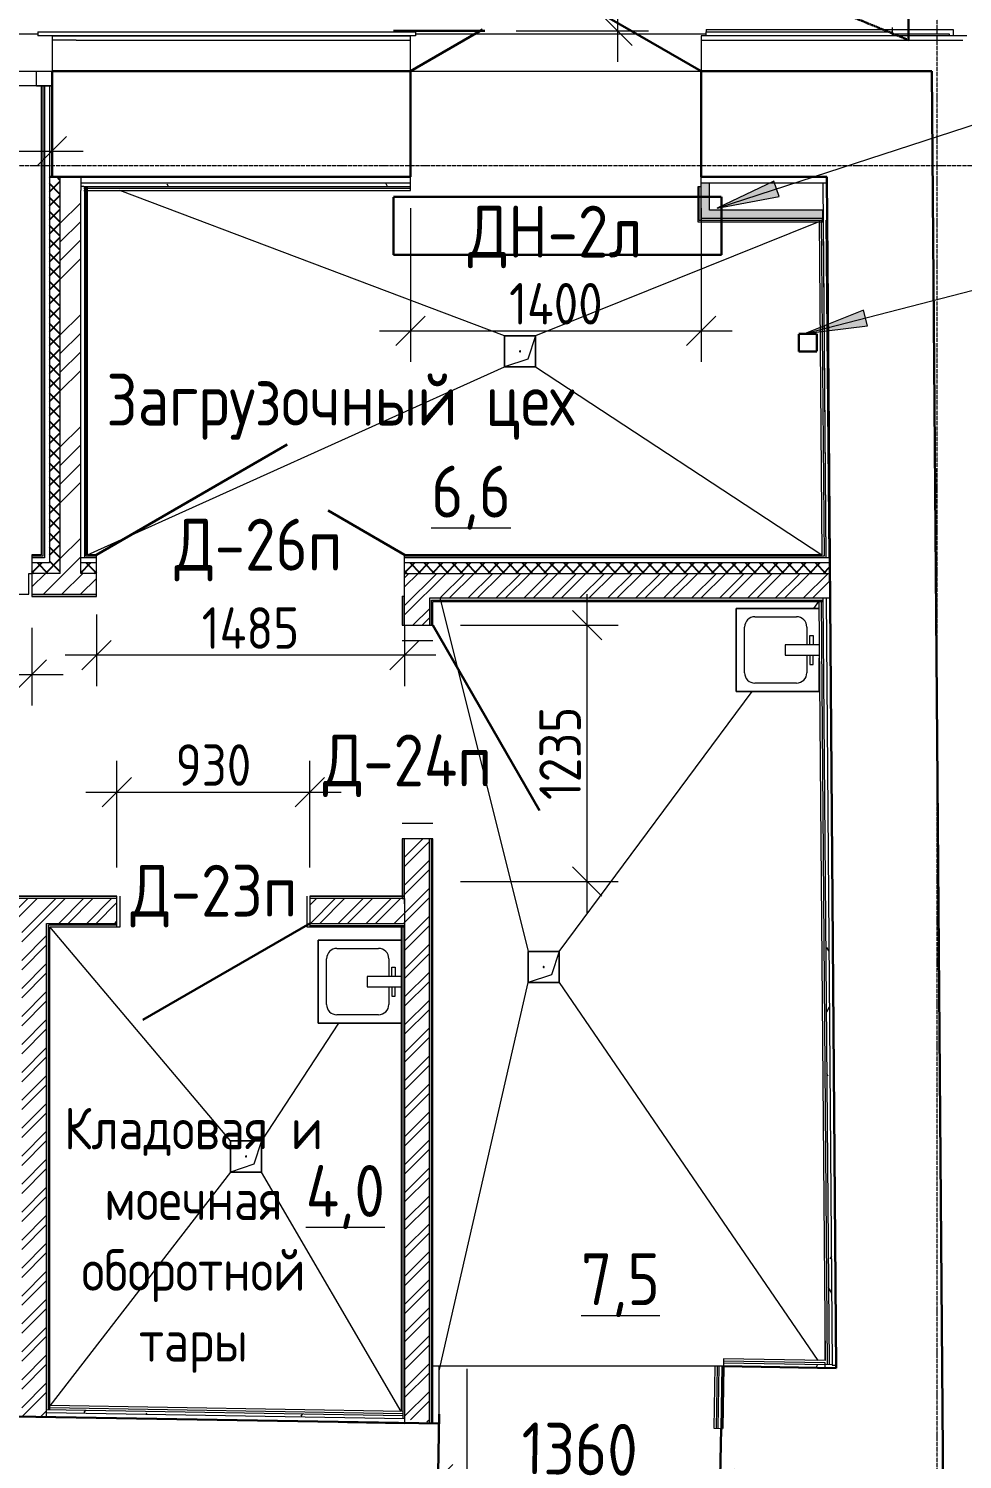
# Model space of a CAD drawing. Header units: millimetres. Extents: x -11345 to 411485, y -9810 to 73012.
# Drawn here: x 83025 to 87525, y 36809 to 43704 of the extents above; entities that cross this region are included whole.
import ezdxf

# ---------------------------------------------------------------- set-up
doc = ezdxf.new("R2010")
doc.units = ezdxf.units.MM
doc.linetypes.add('ADSK_Линия сетки', pattern=[25, 20, -2.5, 0, -2.5])
doc.linetypes.add('ADSK_Штриховая_ш3 п1_5', pattern=[4.5, 3, -1.5])
for name, color, linetype, lineweight in [('Аннотация', 7, 'Continuous', 18), ('Двери', 7, 'Continuous', 9), ('Марки дверей', 7, 'Continuous', 20), ('Марки помещений', 7, 'Continuous', 20), ('Обобщенные модели', 7, 'Continuous', 18), ('Оси', 253, 'Continuous', 9), ('Перекрытие', 7, 'Continuous', 9), ('Размеры', 7, 'Continuous', 5), ('Сантехника', 7, 'Continuous', 18), ('Стены внутренние', 7, 'Continuous', 18), ('Стены наружные', 7, 'Continuous', 18), ('Стены несущие', 7, 'Continuous', 30), ('Стены отделка', 7, 'Continuous', 30), ('Стены штриховка', 7, 'Continuous', 9)]:
    doc.layers.add(name, color=color, linetype=linetype, lineweight=lineweight)
doc.layers.add('Линии', color=7, linetype='Continuous', lineweight=9, true_color=0x00a600)
doc.layers.add('Тонкая', color=7, linetype='Continuous')
doc.styles.add('GOST Common_2', font='GOST_Common.ttf', dxfattribs={"width": 0.9, "height": 250})
doc.styles.add('GOST Common_3', font='GOST_Common.ttf', dxfattribs={"width": 0.9, "height": 250})
doc.styles.add('GOST Common_7', font='GOST_Common.ttf', dxfattribs={"width": 0.9, "height": 200})
doc.dimstyles.new('ADSK_Основной_2_5_мм_Округление_до_1_мм', dxfattribs={"dimscale": 304.8, "dimtxt": 250, "dimasz": 0.463911, "dimexe": 0.492126, "dimexo": 0.492126, "dimgap": 0.098425, "dimtad": 1, "dimdec": 0, "dimdsep": 46, "dimtxsty": 'GOST Common_3', "dimblk1": 'OBLIQUE', "dimblk2": 'OBLIQUE', "dimsah": 1, "dimcen": 0.09, "dimdle": 0.492126, "dimazin": 2, "dimtfac": 1, "dimtdec": 0, "dimtix": 1, "dimtmove": 0, "dimatfit": 3, "dimfxl": 1, "dimtvp": 1, "dimtolj": 1, "dimtzin": 0, "dimlwd": 20, "dimlwe": 20, "dimarcsym": 2})
doc.dimstyles.new('ADSK_Основной_2_мм', dxfattribs={"dimscale": 304.8, "dimtxt": 201.142999, "dimasz": 0.463911, "dimexe": 0.492126, "dimexo": 0.492126, "dimgap": 0.098425, "dimtad": 1, "dimrnd": 0.01, "dimdsep": 46, "dimtxsty": 'GOST Common_7', "dimblk1": 'OBLIQUE', "dimblk2": 'OBLIQUE', "dimsah": 1, "dimcen": 0.09, "dimdle": 0.492126, "dimazin": 2, "dimtfac": 1, "dimtdec": 4, "dimtix": 1, "dimtmove": 0, "dimatfit": 3, "dimfxl": 1, "dimtvp": 1, "dimtolj": 1, "dimtzin": 0, "dimlwd": 20, "dimlwe": 20, "dimarcsym": 2})
pattern_1 = [(0, (32053.86, 0), (406.4, 101.6), [33.528, -271.272, 33.528, -271.272, -1625.6]), (0, (32053.86, 0), (406.4, 101.6), [-609.6, 33.528, -576.072, 33.528, -271.272, -711.2]), (0, (32053.86, 0), (406.4, 101.6), [-1524, 33.528, -169.672, 33.528, -474.472]), (120, (32206.26, 50.8), (-291.18818, 301.15272), [33.528, -271.272, 33.528, -271.272, -1625.6]), (120, (32206.26, 50.8), (-291.18818, 301.15272), [-609.6, 33.528, -576.072, 33.528, -271.272, -711.2]), (120, (32206.26, 50.8), (-291.18818, 301.15272), [-1524, 33.528, -169.672, 33.528, -474.472]), (240, (32257.06, 254), (-115.21182, -402.75272), [33.528, -271.272, 33.528, -271.272, -1625.6]), (240, (32257.06, 254), (-115.21182, -402.75272), [-609.6, 33.528, -576.072, 33.528, -271.272, -711.2]), (240, (32257.06, 254), (-115.21182, -402.75272), [-1524, 33.528, -169.672, 33.528, -474.472])]

# ---------------------------------------------------------------- blocks, each defined once
blk = doc.blocks.new('AC_Дверь_Однопольная_Деревянная - 900х2100Н композитная Д-22п_-6540846-План 1-го этажа')
at = {"layer": 'Двери', "lineweight": 30}
blk.add_line((-465, 75), (340.4, 540), dxfattribs=at)
blk = doc.blocks.new('GM_Отверстие прямоугольное _в плите_ - Отверстие-V15-План 1-го этажа')
at = {"layer": 'Обобщенные модели'}
for p, q in [((-75, -75), (-75, 75)), ((-75, 75), (75, 75)), ((75, 75), (-75, 75)), ((-75, 75), (-75, -75)), ((-37.5, 37.5), (75, 75)), ((75, 75), (75, -75)), ((75, -75), (75, 75)), ((-75, -75), (-37.5, 37.5)), ((75, -75), (-75, -75)), ((-75, -75), (75, -75))]:
    blk.add_line(p, q, dxfattribs=at)
for start, end in [(360, 180), (180, 360), (60, 165), (300, 360), (195, 270)]:
    blk.add_arc((0, 0), 2.5, start, end, dxfattribs=at)
blk = doc.blocks.new('GM_Отверстие прямоугольное _в плите_ - Отверстие-1400855-План 1-го этажа')
at = {"layer": 'Обобщенные модели'}
for p, q in [((-75, -75), (-75, 75)), ((-75, 75), (75, 75)), ((75, 75), (-75, 75)), ((-75, 75), (-75, -75)), ((-37.5, 37.5), (75, 75)), ((75, 75), (75, -75)), ((75, -75), (75, 75)), ((-75, -75), (-37.5, 37.5)), ((75, -75), (-75, -75)), ((-75, -75), (75, -75))]:
    blk.add_line(p, q, dxfattribs=at)
for start, end in [(360, 180), (180, 360), (60, 165), (300, 360), (195, 270)]:
    blk.add_arc((0, 0), 2.5, start, end, dxfattribs=at)
blk = doc.blocks.new('AC_Дверь_Двупольная_Стальная - 1360х2180h В_ДН-2л-2587304-План 1-го этажа')
at = {"layer": 'Двери', "lineweight": 30}
for p, q in [((700, 255), (-166, 755)), ((-700, 255), (-353.6, 455))]:
    blk.add_line(p, q, dxfattribs=at)
blk = doc.blocks.new('SND_2D_Раковина - 400х400-V71-План 1-го этажа')
at = {"layer": 'Сантехника'}
for p, q in [((-200, 178.1), (-200, -220)), ((-200, -220), (-200, 178.1)), ((-70, 150), (-25, 150)), ((-70, 135), (-70, 150)), ((-25, 179.5), (-25, 15)), ((25, 15), (25, 179.9)), ((70, 150), (25, 150)), ((200, 180), (40, 180)), ((40, 180), (200, 180)), ((70, 135), (70, 150)), ((200, -220), (200, 180)), ((200, 180), (200, -220)), ((-160, -130), (-160, 70)), ((-110, 120), (-25, 120)), ((-25, 135), (-70, 135)), ((25, 135), (70, 135)), ((25, 120), (110, 120)), ((160, 70), (160, -130)), ((-25, 15), (25, 15)), ((110, -180), (-110, -180)), ((-200, -220), (200, -220)), ((200, -220), (-200, -220))]:
    blk.add_line(p, q, dxfattribs=at)
for centre, start, end in [((-110, 70), 90, 180), ((110, 70), 0, 90), ((-110, -130), 180, 270), ((110, -130), 270, 0)]:
    blk.add_arc(centre, 50, start, end, dxfattribs=at)
blk = doc.blocks.new('SND_2D_Раковина - 400х400-608087-План 1-го этажа')
at = {"layer": 'Сантехника'}
for p, q in [((-200, 180), (-200, -220)), ((-200, -220), (-200, 180)), ((-70, 150), (-25, 150)), ((-70, 135), (-70, 150)), ((-25, 180), (-25, 15)), ((25, 15), (25, 180)), ((70, 150), (25, 150)), ((70, 135), (70, 150)), ((200, -220), (200, 180)), ((200, 180), (200, -220)), ((-160, -130), (-160, 70)), ((-110, 120), (-25, 120)), ((-25, 135), (-70, 135)), ((25, 135), (70, 135)), ((25, 120), (110, 120)), ((160, 70), (160, -130)), ((-25, 15), (25, 15)), ((110, -180), (-110, -180)), ((-200, -220), (200, -220)), ((200, -220), (-200, -220))]:
    blk.add_line(p, q, dxfattribs=at)
for centre, start, end in [((-110, 70), 90, 180), ((110, 70), 0, 90), ((-110, -130), 180, 270), ((110, -130), 270, 0)]:
    blk.add_arc(centre, 50, start, end, dxfattribs=at)
blk = doc.blocks.new('_Oblique')
at = {"color": 0, "linetype": 'ByBlock', "lineweight": -2}
blk.add_line((-0.5, -0.5), (0.5, 0.5), dxfattribs=at)
blk = doc.blocks.new('DIMBLOCK49-План 1-го этажа')
at = {"layer": 'Defpoints', "color": 0, "transparency": 16777216}
for p in [(84956.8, 40828.8), (85716.3, 40828.8), (84956.8, 39593.8)]:
    blk.add_point(p, dxfattribs=at)
at = {"layer": 'Размеры', "color": 0, "transparency": 16777216}
for p, q in [((85716.3, 39443.8), (85716.3, 40978.8)), ((85106.8, 40828.8), (85866.3, 40828.8)), ((85106.8, 39593.8), (85866.3, 39593.8))]:
    blk.add_line(p, q, dxfattribs=at)
at = {"layer": 'Размеры', "color": 0, "transparency": 16777216, "xscale": 141.4, "yscale": 141.4, "zscale": 141.4}
for p, rotation in [((85716.3, 40828.8), 90), ((85716.3, 39593.8), 270)]:
    blk.add_blockref('_Oblique', p, dxfattribs=dict(at, rotation=rotation))
at = {"layer": 'Размеры', "color": 0, "lineweight": 20, "transparency": 16777216, "insert": (85586.3, 40211.3), "char_height": 200, "width": 560.473, "attachment_point": 5, "rotation": 90, "style": 'GOST Common_7'}
blk.add_mtext('\\A1;1235', dxfattribs=at)
blk = doc.blocks.new('DIMBLOCK50-План 1-го этажа')
at = {"layer": 'Defpoints', "color": 0, "transparency": 16777216}
for p in [(83351.8, 41030.8), (84836.8, 40978.8), (83351.8, 40685.3)]:
    blk.add_point(p, dxfattribs=at)
at = {"layer": 'Размеры', "color": 0, "transparency": 16777216}
for p, q in [((83351.8, 40880.8), (83351.8, 40535.3)), ((84836.8, 40828.8), (84836.8, 40535.3)), ((84986.8, 40685.3), (83201.8, 40685.3))]:
    blk.add_line(p, q, dxfattribs=at)
at = {"layer": 'Размеры', "color": 0, "transparency": 16777216, "xscale": 141.4, "yscale": 141.4, "zscale": 141.4, "rotation": 180}
blk.add_blockref('_Oblique', (83351.8, 40685.3), dxfattribs=at)
at = {"layer": 'Размеры', "color": 0, "transparency": 16777216, "xscale": 141.4, "yscale": 141.4, "zscale": 141.4}
blk.add_blockref('_Oblique', (84836.8, 40685.3), dxfattribs=at)
at = {"layer": 'Размеры', "color": 0, "lineweight": 20, "transparency": 16777216, "insert": (84094.3, 40815.3), "char_height": 200, "width": 560.473, "attachment_point": 5, "style": 'GOST Common_7'}
blk.add_mtext('\\A1;1485', dxfattribs=at)
blk = doc.blocks.new('DIMBLOCK51-План 1-го этажа')
at = {"layer": 'Defpoints', "color": 0, "transparency": 16777216}
for p in [(84865.9, 42988.8), (86265.9, 42988.8), (86265.9, 42247.9)]:
    blk.add_point(p, dxfattribs=at)
at = {"layer": 'Размеры', "color": 0, "transparency": 16777216}
for p, q in [((84865.9, 42838.8), (84865.9, 42097.9)), ((86265.9, 42838.8), (86265.9, 42097.9)), ((84715.9, 42247.9), (86415.9, 42247.9))]:
    blk.add_line(p, q, dxfattribs=at)
at = {"layer": 'Размеры', "color": 0, "transparency": 16777216, "xscale": 141.4, "yscale": 141.4, "zscale": 141.4, "rotation": 180}
blk.add_blockref('_Oblique', (84865.9, 42247.9), dxfattribs=at)
at = {"layer": 'Размеры', "color": 0, "transparency": 16777216, "xscale": 141.4, "yscale": 141.4, "zscale": 141.4}
blk.add_blockref('_Oblique', (86265.9, 42247.9), dxfattribs=at)
at = {"layer": 'Размеры', "color": 0, "lineweight": 20, "transparency": 16777216, "insert": (85565.9, 42377.9), "char_height": 200, "width": 580.928, "attachment_point": 5, "style": 'GOST Common_7'}
blk.add_mtext('\\A1;1400', dxfattribs=at)
blk = doc.blocks.new('DIMBLOCK52-План 1-го этажа')
at = {"layer": 'Defpoints', "color": 0, "transparency": 16777216}
for p in [(83137.8, 43113.5), (81997.8, 42988.8), (83137.8, 42988.8)]:
    blk.add_point(p, dxfattribs=at)
at = {"layer": 'Размеры', "color": 0, "transparency": 16777216}
for p, q in [((81997.8, 43138.8), (81997.8, 43263.5)), ((83137.8, 43138.8), (83137.8, 43263.5)), ((81847.8, 43113.5), (83287.8, 43113.5))]:
    blk.add_line(p, q, dxfattribs=at)
at = {"layer": 'Размеры', "color": 0, "transparency": 16777216, "xscale": 141.4, "yscale": 141.4, "zscale": 141.4, "rotation": 180}
blk.add_blockref('_Oblique', (81997.8, 43113.5), dxfattribs=at)
at = {"layer": 'Размеры', "color": 0, "transparency": 16777216, "xscale": 141.4, "yscale": 141.4, "zscale": 141.4}
blk.add_blockref('_Oblique', (83137.8, 43113.5), dxfattribs=at)
at = {"layer": 'Размеры', "color": 0, "lineweight": 20, "transparency": 16777216, "insert": (82567.8, 43243.5), "char_height": 200, "width": 535.927, "attachment_point": 5, "style": 'GOST Common_7'}
blk.add_mtext('\\A1;1140', dxfattribs=at)
blk = doc.blocks.new('DIMBLOCK82-План 1-го этажа')
at = {"layer": 'Defpoints', "color": 0, "transparency": 16777216}
for p in [(84997.5, 36715.3), (84995.8, 36615.3), (86355.6, 36592.3)]:
    blk.add_point(p, dxfattribs=at)
at = {"layer": 'Размеры', "color": 0, "transparency": 16777216}
for p, q in [((84998.3, 36765.3), (85000, 36865.3)), ((86358.1, 36742.3), (86359.8, 36842.3)), ((86507.2, 36689.8), (84847.5, 36717.8))]:
    blk.add_line(p, q, dxfattribs=at)
at = {"layer": 'Размеры', "color": 0, "transparency": 16777216, "xscale": 141.4, "yscale": 141.4, "zscale": 141.4}
for p, rotation in [((84997.5, 36715.3), 179.0310363387511), ((86357.3, 36692.3), 359.0310363387511)]:
    blk.add_blockref('_Oblique', p, dxfattribs=dict(at, rotation=rotation))
at = {"layer": 'Размеры', "color": 0, "lineweight": 20, "transparency": 16777216, "insert": (85680, 36858.8), "char_height": 250, "width": 700.591, "attachment_point": 5, "rotation": 359.03104, "style": 'GOST Common_3'}
blk.add_mtext('\\A1;1360', dxfattribs=at)
blk = doc.blocks.new('DIMBLOCK90-План 1-го этажа')
at = {"layer": 'Defpoints', "color": 0, "transparency": 16777216}
for p in [(85962.2, 45993.5), (85223.8, 43693.5), (85862.2, 43693.5)]:
    blk.add_point(p, dxfattribs=at)
at = {"layer": 'Размеры', "color": 0, "transparency": 16777216}
for p, q in [((85862.2, 46143.5), (85862.2, 43543.5)), ((85812.2, 45993.5), (85712.2, 45993.5)), ((85373.8, 43693.5), (86012.2, 43693.5))]:
    blk.add_line(p, q, dxfattribs=at)
at = {"layer": 'Размеры', "color": 0, "transparency": 16777216, "xscale": 141.4, "yscale": 141.4, "zscale": 141.4}
for p, rotation in [((85862.2, 45993.5), 90), ((85862.2, 43693.5), 270)]:
    blk.add_blockref('_Oblique', p, dxfattribs=dict(at, rotation=rotation))
at = {"layer": 'Размеры', "color": 0, "lineweight": 20, "transparency": 16777216, "insert": (85707.2, 44843.5), "char_height": 250, "width": 756.843, "attachment_point": 5, "rotation": 90, "style": 'GOST Common_3'}
blk.add_mtext('\\A1;2300', dxfattribs=at)
blk = doc.blocks.new('DIMBLOCK97-План 1-го этажа')
at = {"layer": 'Defpoints', "color": 0, "transparency": 16777216}
for p in [(84380.6, 40025.1), (83450.6, 39511.7), (84380.6, 39511.7)]:
    blk.add_point(p, dxfattribs=at)
at = {"layer": 'Размеры', "color": 0, "transparency": 16777216}
for p, q in [((83450.6, 39661.7), (83450.6, 40175.1)), ((84380.6, 39661.7), (84380.6, 40175.1)), ((83300.6, 40025.1), (84530.6, 40025.1))]:
    blk.add_line(p, q, dxfattribs=at)
at = {"layer": 'Размеры', "color": 0, "transparency": 16777216, "xscale": 141.4, "yscale": 141.4, "zscale": 141.4, "rotation": 180}
blk.add_blockref('_Oblique', (83450.6, 40025.1), dxfattribs=at)
at = {"layer": 'Размеры', "color": 0, "transparency": 16777216, "xscale": 141.4, "yscale": 141.4, "zscale": 141.4}
blk.add_blockref('_Oblique', (84380.6, 40025.1), dxfattribs=at)
at = {"layer": 'Размеры', "color": 0, "lineweight": 20, "transparency": 16777216, "insert": (83915.6, 40155.1), "char_height": 200, "width": 454.106, "attachment_point": 5, "style": 'GOST Common_7'}
blk.add_mtext('\\A1;930', dxfattribs=at)
blk = doc.blocks.new('DIMBLOCK110-План 1-го этажа')
at = {"layer": 'Defpoints', "color": 0, "transparency": 16777216}
for p in [(82011, 40966.8), (83041, 40966.8), (83041, 40591.7)]:
    blk.add_point(p, dxfattribs=at)
at = {"layer": 'Размеры', "color": 0, "transparency": 16777216}
for p, q in [((82011, 40816.8), (82011, 40441.7)), ((83041, 40816.8), (83041, 40441.7)), ((81861, 40591.7), (83191, 40591.7))]:
    blk.add_line(p, q, dxfattribs=at)
at = {"layer": 'Размеры', "color": 0, "transparency": 16777216, "xscale": 141.4, "yscale": 141.4, "zscale": 141.4, "rotation": 180}
blk.add_blockref('_Oblique', (82011, 40591.7), dxfattribs=at)
at = {"layer": 'Размеры', "color": 0, "transparency": 16777216, "xscale": 141.4, "yscale": 141.4, "zscale": 141.4}
blk.add_blockref('_Oblique', (83041, 40591.7), dxfattribs=at)
at = {"layer": 'Размеры', "color": 0, "lineweight": 20, "transparency": 16777216, "insert": (82526, 40746.7), "char_height": 250, "width": 700.591, "attachment_point": 5, "style": 'GOST Common_3'}
blk.add_mtext('\\A1;1030', dxfattribs=at)
blk = doc.blocks.new('оси')
at = {"layer": 'Оси', "linetype": 'ADSK_Линия сетки'}
for p, q in [((61850, -6855.047), (61850, 46377.998)), ((-5146.135, 45200), (62505.288, 45200))]:
    blk.add_line(p, q, dxfattribs=at)
blk = doc.blocks.new('AC_Дверь_Однопольная_Деревянная - 1000х2100 композит Д24п-6540842-План 1-го этажа')
at = {"layer": 'Двери', "lineweight": 30}
blk.add_line((-515, 75), (377, 590), dxfattribs=at)

msp = doc.modelspace()

# ---------------------------------------------------------------- hatches: boundary and pattern name
at = {"layer": 'Аннотация', "lineweight": 9}
for points in [[(86343.81356, 42838.77564), (86641.31364, 42894.03515), (86616.87436, 42969.15091)], [(86767.31453, 42233.97075), (87067.60999, 42271.15341), (87047.75409, 42347.60863)]]:
    msp.add_hatch(color=256, dxfattribs=at).paths.add_polyline_path(points)
at = {"layer": 'Стены внутренние', "lineweight": 9}
h = msp.add_hatch(dxfattribs=at)
h.set_pattern_fill('FP_12', color=256, style=0, pattern_type=2)
h.set_pattern_definition(pattern_1)
h.paths.add_polyline_path([(83275.99962, 42943.80522), (84865.86393, 42943.80522), (84865.86393, 42958.80522), (83275.99962, 42958.80522)])
at = {"layer": 'Стены внутренние'}
for points in [[(86305.86393, 42828.80522), (86305.86393, 42958.80522), (86265.86393, 42958.80522), (86265.86393, 42828.80522)], [(86851.88627, 42788.80522), (86852.16968, 42788.80522), (86851.88627, 42828.80522), (86265.86393, 42828.80522), (86265.86393, 42788.80522), (86540.61065, 42788.80522)]]:
    msp.add_hatch(color=256, dxfattribs=at).paths.add_polyline_path(points)
at = {"layer": 'Стены внутренние', "lineweight": 9}
h = msp.add_hatch(dxfattribs=at)
h.set_pattern_fill('FP_12', color=256, style=0, pattern_type=2)
h.set_pattern_definition(pattern_1)
h.paths.add_polyline_path([(86882.9169, 37267.36229), (86897.91641, 37267.4836), (86867.96344, 40970.99675), (86852.96393, 40970.87544), (86881.72986, 37414.13226)])
h = msp.add_hatch(dxfattribs=at)
h.set_pattern_fill('FP_12', color=256, style=0, pattern_type=2)
h.set_pattern_definition(pattern_1)
h.paths.add_polyline_path([(86863.05559, 37250.1332), (86861.82075, 37265.15623), (86373.75641, 37273.41097), (86373.50275, 37258.41312), (86861.82075, 37250.15409)])
h = msp.add_hatch(dxfattribs=at)
h.set_pattern_fill('FP_12', color=256, style=0, pattern_type=2)
h.set_pattern_definition(pattern_1)
h.paths.add_polyline_path([(84828.57481, 37004.80617), (84828.82848, 37019.80403), (83149.06871, 37048.21417), (83148.81505, 37033.21632), (84561.14719, 37009.32923)])
at = {"layer": 'Стены штриховка'}
h = msp.add_hatch(dxfattribs=at)
h.set_pattern_fill('ANSI34', color=256, scale=20)
h.paths.add_polyline_path([(82010.99962, 40978.80522), (82010.99962, 41078.80522), (81895.99962, 41078.80522), (81895.99962, 40978.80522)])
h.paths.add_polyline_path([(78075.7179, 41078.80522), (78075.7179, 40978.80522), (78681.82075, 40978.80522), (78681.82075, 41078.80522)])
h.paths.add_polyline_path([(80325.99928, 40978.80522), (80325.99928, 41078.80522), (79611.82075, 41078.80522), (79611.82075, 40978.80522)])
h.paths.add_polyline_path([(83351.82075, 40978.80522), (83351.82075, 41078.80522), (83275.99962, 41078.80522), (83275.99962, 42988.80522), (83175.99962, 42988.80522), (83175.99962, 41078.80522), (83040.99962, 41078.80522), (83040.99962, 40978.80522)])
h = msp.add_hatch(dxfattribs=at)
h.set_pattern_fill('ANSI32', color=256, scale=10)
h.paths.add_polyline_path([(79676.82075, 39391.69176), (80201.82075, 39391.69176), (80201.82075, 39511.69176), (79556.82075, 39511.69176), (79556.82075, 37073.96564), (79676.82075, 37071.93605)])
h.paths.add_polyline_path([(81371.82075, 39391.69176), (81944.32075, 39391.69176), (81944.32075, 39511.69176), (81131.82075, 39511.69176), (81131.82075, 39391.69176), (81251.82075, 39391.69176), (81251.82075, 37045.29773), (81371.82075, 37043.26815)])
h.paths.add_polyline_path([(83450.57998, 39511.69176), (82874.32075, 39511.69176), (82874.32075, 39391.69176), (82991.82075, 39391.69176), (82991.82075, 37015.86873), (83111.82075, 37013.83915), (83111.82075, 39391.69176), (83450.57998, 39391.69176)])
h.paths.add_polyline_path([(84836.82075, 39511.69176), (84824.82075, 39511.69176), (84380.57998, 39511.69176), (84380.57998, 39391.69176), (84836.82075, 39391.69176)])
h.paths.add_polyline_path([(84836.82075, 40828.80522), (84956.82075, 40828.80522), (84956.82075, 40958.80522), (86887.34327, 40958.80522), (86886.37275, 41078.80522), (84836.82075, 41078.80522)])
h.paths.add_polyline_path([(84956.82075, 39798.80522), (84836.82075, 39798.80522), (84836.82075, 37004.66671), (84837.15897, 37004.66099), (84956.82075, 36988.11296)])
at = {"layer": 'Тонкая', "transparency": 33554687}
h = msp.add_hatch(dxfattribs=at)
h.set_pattern_fill('ANSI37', color=256, scale=15, angle=90)
h.paths.add_polyline_path([(83175.99962, 42988.80522), (83125.99962, 42988.80522), (83125.99962, 41128.80522), (83040.99962, 41128.80522), (83040.99962, 41078.80522), (83175.99962, 41078.80522)])
h = msp.add_hatch(dxfattribs=at)
h.set_pattern_fill('ANSI37', color=256, scale=15, angle=90)
h.set_pattern_definition([(135, (235, 0), (-33.67596, -33.67596), []), (225, (235, 0), (33.67596, -33.67596), [])])
h.paths.add_polyline_path([(83351.82075, 41128.80522), (83275.99962, 41128.80522), (83275.99962, 41078.80522), (83351.82075, 41078.80522)])
h = msp.add_hatch(dxfattribs=at)
h.set_pattern_fill('ANSI37', color=256, scale=15, angle=90)
h.set_pattern_definition([(135, (1795.82, 0), (-33.67596, -33.67596), []), (225, (1795.82, 0), (33.67596, -33.67596), [])])
h.paths.add_polyline_path([(86887.09217, 41078.80522), (86886.68779, 41128.80522), (84836.82075, 41128.80522), (84836.82075, 41078.80522)])

# ---------------------------------------------------------------- linework, layer by layer
at = {"layer": 'Аннотация', "lineweight": 9}
for p, q in [((86343.81356, 42838.77564), (88497.4207, 43539.46226)), ((86616.87436, 42969.15091), (86343.81356, 42838.77564)), ((86641.31364, 42894.03515), (86616.87436, 42969.15091)), ((86343.81356, 42838.77564), (86641.31364, 42894.03515)), ((86767.31453, 42233.97075), (89465.31085, 42934.65737)), ((87047.75409, 42347.60863), (86767.31453, 42233.97075)), ((87067.60999, 42271.15341), (87047.75409, 42347.60863)), ((86767.31453, 42233.97075), (87067.60999, 42271.15341))]:
    msp.add_line(p, q, dxfattribs=at)
at = {"layer": 'Двери'}
for q in [(83062.84999, 43498.80522), (83137.84999, 43428.80522)]:
    msp.add_line((83062.84999, 43428.80522), q, dxfattribs=at)
at = {"layer": 'Линии', "color": 7, "linetype": 'ADSK_Штриховая_ш3 п1_5', "lineweight": 30}
for p, q in [((81564.84396, 45993.52323), (87264.84396, 43648.80522)), ((87264.84396, 43648.80522), (87264.84396, 45993.52323)), ((84783.78034, 43693.52323), (85223.78034, 43693.52323)), ((84783.78034, 42894.00033), (86363.78034, 42894.00033)), ((84783.78034, 42614.00033), (84783.78034, 42894.00033)), ((86363.78034, 42894.00033), (86363.78034, 42614.00033)), ((86363.78034, 42614.00033), (84783.78034, 42614.00033)), ((86737.16456, 42232.95315), (86823.44278, 42232.95315)), ((86737.16456, 42148.03129), (86737.16456, 42232.95315)), ((86823.44278, 42232.95315), (86823.44278, 42148.03129)), ((86823.44278, 42148.03129), (86737.16456, 42148.03129))]:
    msp.add_line(p, q, dxfattribs=at)
at = {"layer": 'Линии', "color": 7, "linetype": 'ADSK_Штриховая_ш3 п1_5'}
msp.add_line((86373.50275, 37258.41312), (84972.72075, 37258.41312), dxfattribs=at)
at = {"layer": 'Перекрытие'}
for p, q in [((87187.42321, 43668.80522), (87187.42321, 43708.80522)), ((81997.84999, 43498.80522), (83137.84999, 43498.80522)), ((84865.86393, 43498.80522), (86265.86393, 43498.80522)), ((83137.84999, 43428.80522), (81997.84999, 43428.80522)), ((83025.99962, 40978.80522), (83025.99962, 41078.80522)), ((83025.99962, 41078.80522), (83040.99962, 41078.80522)), ((82025.99962, 40978.80522), (83025.99962, 40978.80522)), ((85006.68257, 40962.90522), (85431.82075, 39256.69176)), ((86808.8495, 40910.10719), (86833.1895, 40942.90522)), ((85581.82075, 39256.69176), (86512.00245, 40510.10719)), ((83465.57998, 39375.79176), (83465.57998, 39523.69176)), ((84365.57998, 39523.69176), (84365.57998, 39375.79176)), ((83997.72075, 38343.80522), (83127.72075, 39375.79176)), ((83127.72075, 39375.79176), (83450.57998, 39375.79176)), ((83450.57998, 39375.79176), (83465.57998, 39375.79176)), ((84365.57998, 39375.79176), (84380.57998, 39375.79176)), ((85002.72075, 37236.69176), (85431.82075, 39106.69176)), ((85581.82075, 39106.69176), (86828.25668, 37285.72677)), ((84518.3162, 38911.91203), (84147.72075, 38343.80522)), ((83997.72075, 38193.80522), (83127.72075, 37067.56401)), ((84820.92075, 37039.94063), (84147.72075, 38193.80522)), ((86861.82075, 37402.8132), (86861.82075, 37285.13768)), ((85136.82075, 37245.87005), (85136.82075, 36539.52695))]:
    msp.add_line(p, q, dxfattribs=at)
at = {"layer": 'Перекрытие', "color": 8, "true_color": 0x7f7f7f}
for p, q in [((85318.42928, 42223.41009), (83463.99953, 42923.80522)), ((86833.75556, 42772.90522), (85468.42928, 42223.41009)), ((83308.99962, 41168.80522), (85318.42928, 42073.41009)), ((85468.42928, 42073.41009), (86847.04197, 41168.80522))]:
    msp.add_line(p, q, dxfattribs=at)
at = {"layer": 'Стены наружные'}
for p, q in [((82069.84999, 43678.80522), (83069.84999, 43678.80522)), ((83069.84999, 43688.80522), (84888.86393, 43688.80522)), ((83069.84999, 43688.80522), (83069.84999, 43668.80522)), ((83137.84999, 43668.80522), (83069.84999, 43668.80522)), ((84888.86393, 43668.80522), (84865.86393, 43668.80522)), ((84888.86393, 43688.80522), (84888.86393, 43668.80522)), ((84888.86393, 43678.80522), (86288.86393, 43678.80522)), ((86288.86393, 43688.80522), (87186.47339, 43688.80522)), ((86288.86393, 43688.80522), (86288.86393, 43668.80522)), ((86290.25259, 43698.80522), (87480.17163, 43698.80522)), ((86290.25259, 43698.80522), (86290.25259, 43688.77583)), ((87186.47339, 43688.80522), (87186.47339, 43669.80522)), ((87186.47339, 43678.80522), (87460.33356, 43678.80522)), ((87460.33356, 43678.80522), (87460.41485, 43668.80522)), ((87480.17163, 43698.80522), (87480.41551, 43668.80522))]:
    msp.add_line(p, q, dxfattribs=at)
at = {"layer": 'Стены несущие'}
for p, q in [((83137.84999, 43498.80522), (84865.86393, 43498.80522)), ((83137.84999, 43498.80522), (83137.84999, 42988.80522)), ((84865.86393, 42988.80522), (84865.86393, 43498.80522)), ((86265.86393, 43498.80522), (86265.86393, 42988.80522)), ((86265.86393, 43498.80522), (87376.81716, 43498.80522)), ((87436.38591, 36133.46772), (87376.81716, 43498.80522)), ((84865.86393, 42988.80522), (83125.99962, 42988.80522)), ((86870.92521, 42988.80522), (86265.86393, 42988.80522)), ((86870.92521, 42988.80522), (86917.34539, 37249.21499)), ((86373.50275, 37258.41312), (86368.43464, 36958.75932)), ((86373.50275, 37258.41312), (86917.34539, 37249.21499)), ((85001.95874, 36981.87083), (79780.83616, 37070.17682)), ((84994.51799, 36541.93375), (85002.72075, 37026.92502)), ((84561.14719, 36989.32637), (84836.82075, 36984.66385)), ((86361.76427, 36958.87214), (86354.32351, 36518.93506)), ((86368.43464, 36958.75932), (86361.76427, 36958.87214))]:
    msp.add_line(p, q, dxfattribs=at)
at = {"layer": 'Стены отделка', "lineweight": 9}
for p, q in [((84888.86393, 43669.80522), (83069.84999, 43669.80522)), ((83137.84999, 43668.80522), (83137.84999, 43498.80522)), ((83137.84999, 43668.80522), (84865.86393, 43668.80522)), ((83253.63396, 43648.80522), (83137.84999, 43648.80522)), ((84865.86393, 43498.80522), (84865.86393, 43668.80522)), ((87546.16723, 43668.80522), (86265.86393, 43668.80522)), ((86265.86393, 43668.80522), (86265.86393, 43498.80522)), ((86265.86393, 43648.80522), (86426.36393, 43648.80522)), ((87536.24778, 43669.80522), (86288.86393, 43669.80522)), ((83137.84999, 43498.80522), (83137.84999, 43498.80522)), ((87376.81716, 43498.80522), (87377.53658, 43498.80522)), ((87377.53658, 43498.80522), (87437.10529, 36133.47354)), ((83275.99962, 42988.80522), (83275.99962, 42923.80522)), ((83288.63396, 42958.80522), (83275.99962, 42958.80522)), ((84865.86393, 42923.80522), (84865.86393, 42988.80522)), ((86265.86393, 42780.85522), (86265.86393, 42988.80522)), ((86851.88661, 42958.80522), (86265.86393, 42958.80522)), ((86305.86393, 42828.80522), (86305.86393, 42958.80522)), ((86871.88562, 42959.00937), (86851.88627, 42958.84762)), ((86851.88627, 42958.84762), (86866.48494, 41153.80522)), ((86917.94879, 37263.55997), (86871.88562, 42959.00937)), ((83291.89962, 42943.80522), (83275.99962, 42943.80522)), ((83291.89962, 42923.80522), (84865.86393, 42923.80522)), ((83295.99962, 41153.80522), (83295.99962, 42943.80522)), ((83301.99962, 41161.80522), (83301.99962, 42943.80522)), ((83308.99962, 41168.80522), (83308.99962, 42943.80522)), ((86249.96393, 42941.30522), (86249.96393, 42772.90522)), ((86265.86393, 42941.30522), (86249.96393, 42941.30522)), ((86852.16968, 42828.80522), (86305.86393, 42828.80522)), ((86852.16968, 42788.80522), (86852.16968, 42828.80522)), ((86249.96393, 42772.90522), (86851.50462, 42772.90522)), ((86852.16968, 42788.80522), (86265.86393, 42788.80522)), ((86834.00519, 42780.71369), (86847.04197, 41168.80522)), ((86851.50462, 42772.90522), (86851.50462, 42788.80522)), ((86882.16443, 41153.80522), (86869.00404, 42780.99675)), ((83040.99962, 41168.80522), (83040.99962, 40966.80522)), ((83351.82075, 41168.80522), (83308.99962, 41168.80522)), ((83351.82075, 40966.80522), (83351.82075, 41168.80522)), ((86847.04197, 41168.80522), (84836.82075, 41168.80522)), ((83040.99962, 40966.80522), (83351.82075, 40966.80522)), ((84824.82075, 40968.80522), (84824.82075, 40828.80522)), ((86887.90095, 40958.80522), (84956.82075, 40958.80522)), ((86868.06205, 40958.80522), (86897.94945, 37263.39822)), ((84972.72075, 40942.90522), (86853.0284, 40942.90522)), ((84972.72075, 40828.80522), (84972.72075, 40942.90522)), ((86833.1895, 40942.90522), (86862.77244, 37285.143)), ((84824.82075, 40828.80522), (84972.72075, 40828.80522)), ((84824.82075, 40754.80522), (84972.72075, 40754.80522)), ((84972.72075, 39872.80522), (84824.82075, 39872.80522)), ((84824.82075, 39798.80522), (84824.82075, 39511.69176)), ((84972.72075, 39798.80522), (84824.82075, 39798.80522)), ((84956.82075, 36982.12686), (84956.82075, 39798.80522)), ((84972.72075, 36982.36534), (84972.72075, 39798.80522)), ((83450.57998, 39523.69176), (82874.32075, 39523.69176)), ((83450.57998, 39375.79176), (83450.57998, 39523.69176)), ((84380.57998, 39523.69176), (84380.57998, 39375.79176)), ((84836.82075, 39523.69176), (84380.57998, 39523.69176)), ((84824.82075, 39511.69176), (84836.82075, 39511.69176)), ((84836.82075, 39511.69176), (84836.82075, 39513.80522)), ((84836.82075, 39511.69176), (84836.82075, 36984.66385)), ((83111.82075, 39391.69176), (83450.57998, 39391.69176)), ((83111.82075, 37013.83915), (83111.82075, 39391.69176)), ((83450.57998, 39383.74176), (83120.82075, 39383.74176)), ((83127.72075, 37048.57523), (83127.72075, 39375.79176)), ((84380.57998, 39375.79176), (84836.82075, 39375.79176)), ((84820.92075, 39375.79176), (84820.92075, 37039.94063)), ((85002.72075, 37026.92502), (85002.72075, 37258.41312)), ((86331.83738, 37259.11781), (86326.76927, 36959.46402)), ((86366.83238, 37258.52594), (86331.83738, 37259.11781)), ((86361.76427, 36958.87214), (86366.83238, 37258.52594)), ((86374.09463, 37293.40811), (86373.50275, 37258.41312)), ((86862.77244, 37285.143), (86374.09463, 37293.40811)), ((86862.91755, 37267.20054), (86897.91641, 37267.4836)), ((86863.05559, 37250.1332), (86862.91755, 37267.20054)), ((86897.94945, 37263.39822), (86917.94879, 37263.55997)), ((84836.82075, 37004.66671), (83111.82075, 37033.84201)), ((84827.82075, 37039.82393), (83127.72075, 37068.57809)), ((83141.82075, 37013.33175), (84561.14719, 36989.32637)), ((86326.76927, 36959.46402), (86361.76427, 36958.87214))]:
    msp.add_line(p, q, dxfattribs=at)
at = {"layer": 'Стены штриховка'}
for p, q in [((83253.63396, 43648.80522), (84865.86393, 43648.80522)), ((86426.36393, 43648.80522), (87526.32833, 43648.80522)), ((83175.99962, 42988.80522), (83175.99962, 41078.80522)), ((84865.86393, 42958.80522), (83288.63396, 42958.80522)), ((83275.99962, 41078.80522), (83275.99962, 42923.80522)), ((83291.89962, 42943.80522), (84865.86393, 42943.80522)), ((83291.89962, 42934.80522), (84865.86393, 42934.80522)), ((86256.86393, 42779.80522), (86256.86393, 42941.30522)), ((86851.50462, 42779.80522), (86256.86393, 42779.80522)), ((86845.00483, 42780.80265), (86858.09894, 41161.80522)), ((86854.00453, 42780.87544), (86867.16394, 41153.80522)), ((83351.82075, 41161.80522), (83301.99962, 41161.80522)), ((84836.82075, 40828.80522), (84836.82075, 41168.80522)), ((86858.09894, 41161.80522), (84836.82075, 41161.80522)), ((83351.82075, 41153.80522), (83275.99962, 41153.80522)), ((83351.82075, 41128.80522), (83275.99962, 41128.80522)), ((86886.4856, 41153.80522), (84836.82075, 41153.80522)), ((86886.68779, 41128.80522), (84836.82075, 41128.80522)), ((83175.99962, 41078.80522), (83040.99962, 41078.80522)), ((83351.82075, 41078.80522), (83275.99962, 41078.80522)), ((84836.82075, 41078.80522), (86887.09217, 41078.80522)), ((83040.99962, 40978.80522), (83351.82075, 40978.80522)), ((83040.99962, 40968.80522), (83351.82075, 40968.80522)), ((84824.82075, 40968.80522), (84836.82075, 40968.80522)), ((84826.82075, 40968.80522), (84826.82075, 40828.80522)), ((84956.82075, 40958.80522), (84956.82075, 40828.80522)), ((86853.06156, 40958.80522), (86882.9169, 37267.36229)), ((84965.82075, 40949.80522), (86852.97259, 40949.80522)), ((84965.82075, 40828.80522), (84965.82075, 40949.80522)), ((86844.13405, 40949.80522), (86873.91719, 37267.2895)), ((84826.82075, 39798.80522), (84826.82075, 39511.69176)), ((84836.82075, 39513.80522), (84836.82075, 39798.80522)), ((84965.82075, 36982.48204), (84965.82075, 39798.80522)), ((83450.57998, 39521.69176), (82874.32075, 39521.69176)), ((83450.57998, 39511.69176), (82874.32075, 39511.69176)), ((84836.82075, 39521.69176), (84380.57998, 39521.69176)), ((84824.82075, 39511.69176), (84380.57998, 39511.69176)), ((84836.82075, 39486.69176), (84836.82075, 39511.69176)), ((83120.82075, 37048.69193), (83120.82075, 39383.74176)), ((84380.57998, 39391.69176), (84836.82075, 39391.69176)), ((84380.57998, 39382.69176), (84836.82075, 39382.69176)), ((84827.82075, 39375.79176), (84827.82075, 37004.81892)), ((86342.83581, 37258.93179), (86337.7677, 36959.278)), ((86351.83452, 37258.7796), (86346.76641, 36959.1258)), ((86862.93424, 37265.1374), (86373.75641, 37273.41097)), ((86862.86143, 37274.13992), (86373.90861, 37282.40969)), ((86862.91755, 37267.20054), (86862.86143, 37274.13992)), ((84827.82075, 37019.82107), (83111.82075, 37048.84415)), ((84827.82075, 37028.82236), (83127.72075, 37057.57652))]:
    msp.add_line(p, q, dxfattribs=at)
for points in [[(83085.99962, 43428.80522), (83085.99962, 41168.80522)], [(83092.99962, 43428.80522), (83092.99962, 41161.80522)], [(83100.99962, 43428.80522), (83100.99962, 41153.80522)], [(83125.99962, 43428.80522), (83125.99962, 41128.80522)], [(83085.99962, 41168.80522), (83040.99962, 41168.80522)], [(83092.99962, 41161.80522), (83040.99962, 41161.80522)], [(83100.99962, 41153.80522), (83040.99962, 41153.80522)], [(83125.99962, 41128.80522), (83040.99962, 41128.80522)]]:
    msp.add_lwpolyline(points, dxfattribs=at)

# ---------------------------------------------------------------- block references
msp.add_blockref('оси', (25553.42928, -2155))
at = {"layer": 'Двери', "color": 8, "true_color": 0x7f7f7f}
msp.add_blockref('AC_Дверь_Двупольная_Стальная - 1360х2180h В_ДН-2л-2587304-План 1-го этажа', (85565.86393, 43243.80522), dxfattribs=at)
at = {"layer": 'Двери', "color": 8, "true_color": 0x7f7f7f, "xscale": -1.060714285714263, "yscale": 1.060714285714263, "zscale": 1.060714285714263}
msp.add_blockref('AC_Дверь_Двупольная_Стальная - 1360х2180h В_ДН-2л-2587304-План 1-го этажа', (84094.32075, 40898.32308), dxfattribs=at)
at = {"layer": 'Двери', "color": 8, "true_color": 0x7f7f7f}
for name, p, rotation in [('AC_Дверь_Однопольная_Деревянная - 1000х2100 композит Д24п-6540842-План 1-го этажа', (84897.72075, 40313.80522), 270), ('AC_Дверь_Однопольная_Деревянная - 900х2100Н композитная Д-22п_-6540846-План 1-го этажа', (83915.57998, 39466.69176), 180)]:
    msp.add_blockref(name, p, dxfattribs=dict(at, rotation=rotation))
at = {"layer": 'Обобщенные модели', "color": 8, "true_color": 0x7f7f7f, "rotation": 180}
msp.add_blockref('GM_Отверстие прямоугольное _в плите_ - Отверстие-V15-План 1-го этажа', (85393.42928, 42148.41009), dxfattribs=at)
at = {"layer": 'Обобщенные модели', "rotation": 180}
for p in [(85506.82075, 39181.69176), (84072.72075, 38268.80522)]:
    msp.add_blockref('GM_Отверстие прямоугольное _в плите_ - Отверстие-1400855-План 1-го этажа', p, dxfattribs=at)
at = {"layer": 'Сантехника', "rotation": 269.9999999999997}
for name, p in [('SND_2D_Раковина - 400х400-V71-План 1-го этажа', (86655.23405, 40710.10719)), ('SND_2D_Раковина - 400х400-608087-План 1-го этажа', (84640.92075, 39111.91203))]:
    msp.add_blockref(name, p, dxfattribs=at)

# ---------------------------------------------------------------- texts
at = {"layer": 'Марки дверей', "lineweight": 9, "char_height": 250, "attachment_point": 5, "line_spacing_factor": 1.022766, "style": 'GOST Common_2'}
for s, insert, width in [('\\pxqc,t1.8,3.6,5.4,7.2,9,10.8,12.6,14.4,16.2,18,19.8,21.6,23.4,25.2,27,28.8,30.6,32.4,34.2,36,37.8,39.6,41.4,43.2,45,46.8,48.6,50.4,52.2,54,55.8,57.6;{ДН-2л}', (85562.25653, 42699.92365), 869.4), ('\\pxqc,t1.8,3.6,5.4,7.2,9,10.8,12.6,14.4,16.2,18,19.8,21.6,23.4,25.2,27,28.8,30.6,32.4,34.2,36,37.8,39.6,41.4,43.2,45,46.8,48.6,50.4,52.2,54,55.8,57.6;Д-26п', (84132.18189, 41191.42276), 690.3), ('\\pxqc,t1.8,3.6,5.4,7.2,9,10.8,12.6,14.4,16.2,18,19.8,21.6,23.4,25.2,27,28.8,30.6,32.4,34.2,36,37.8,39.6,41.4,43.2,45,46.8,48.6,50.4,52.2,54,55.8,57.6;Д-24п', (84850.66701, 40151.64414), 690.3), ('\\pxqc,t1.8,3.6,5.4,7.2,9,10.8,12.6,14.4,16.2,18,19.8,21.6,23.4,25.2,27,28.8,30.6,32.4,34.2,36,37.8,39.6,41.4,43.2,45,46.8,48.6,50.4,52.2,54,55.8,57.6;{Д-23п}', (83918.17126, 39523.77323), 851.4)]:
    msp.add_mtext(s, dxfattribs=dict(at, insert=insert, width=width))
at = {"layer": 'Марки помещений', "lineweight": 9, "attachment_point": 5, "line_spacing_factor": 1.022766, "style": 'GOST Common_2'}
for s, insert, char_height, width in [('\\pxqc,t1.8,3.6,5.4,7.2,9,10.8,12.6,14.4,16.2,18,19.8,21.6,23.4,25.2,27,28.8,30.6,32.4,34.2,36,37.8,39.6,41.4,43.2,45,46.8,48.6,50.4,52.2,54,55.8,57.6;{Загрузочный цех}', (84528.48511, 41881.60177), 250, 2387.7), ('\\pxqc,t1.8,3.6,5.4,7.2,9,10.8,12.6,14.4,16.2,18,19.8,21.6,23.4,25.2,27,28.8,30.6,32.4,34.2,36,37.8,39.6,41.4,43.2,45,46.8,48.6,50.4,52.2,54,55.8,57.6;{\\L6,6}', (85157.4284, 41443.62966), 250, 405), ('\\pxqc,t1.8,3.6,5.4,7.2,9,10.8,12.6,14.4,16.2,18,19.8,21.6,23.4,25.2,27,28.8,30.6,32.4,34.2,36,37.8,39.6,41.4,43.2,45,46.8,48.6,50.4,52.2,54,55.8,57.6;Кладовая и моечная оборотной\\Pтары', (83819.46589, 37865.06258), 200, 1687.9485306), ('\\pxqc,t1.8,3.6,5.4,7.2,9,10.8,12.6,14.4,16.2,18,19.8,21.6,23.4,25.2,27,28.8,30.6,32.4,34.2,36,37.8,39.6,41.4,43.2,45,46.8,48.6,50.4,52.2,54,55.8,57.6;{\\L4,0}', (84551.14458, 38073.65637), 250, 423), ('\\pxqc,t1.8,3.6,5.4,7.2,9,10.8,12.6,14.4,16.2,18,19.8,21.6,23.4,25.2,27,28.8,30.6,32.4,34.2,36,37.8,39.6,41.4,43.2,45,46.8,48.6,50.4,52.2,54,55.8,57.6;{\\L7,5}', (85876.8874, 37648.79346), 250, 405)]:
    msp.add_mtext(s, dxfattribs=dict(at, insert=insert, char_height=char_height, width=width))

# ---------------------------------------------------------------- dimensions: what is measured, and where the dimension line sits
at = {"layer": 'Размеры', "lineweight": 20}
for base, p1, p2, angle, dimstyle, override, picture, middle in [((85862.16783, 43693.52323), (85962.15273, 45993.52323), (85223.78034, 43693.52323), 90, 'ADSK_Основной_2_5_мм_Округление_до_1_мм', {"dimpost": '<>', "dimfxl": 2415.614578, "dimlwd": 65535, "dimlwe": 65535}, 'DIMBLOCK90-План 1-го этажа', (85707.16783, 44843.52323)), ((85716.26442, 40828.80522), (84956.82075, 39593.80522), (84956.82075, 40828.80522), 90, 'ADSK_Основной_2_мм', {"dimpost": '<>', "dimfxl": 1030, "dimlwd": 65535, "dimlwe": 65535}, 'DIMBLOCK49-План 1-го этажа', (85586.26442, 40211.30522)), ((84997.45015, 36715.29888), (86355.56485, 36592.32959), (84995.75933, 36615.32828), 359.031036339, 'ADSK_Основной_2_5_мм_Округление_до_1_мм', {"dimpost": '<>', "dimfxl": 1360, "dimlwd": 65535, "dimlwe": 65535}, 'DIMBLOCK82-План 1-го этажа', (85679.97409, 36858.77737))]:
    dim = msp.add_linear_dim(base=base, p1=p1, p2=p2, angle=angle, dimstyle=dimstyle, override=override, dxfattribs=at)
    dim.commit()
    dim.dimension.update_dxf_attribs({"geometry": picture, "text_midpoint": middle})
for base, p1, p2, dimstyle, override, picture, middle in [((83137.84999, 43113.52013), (81997.84999, 42988.80522), (83137.84999, 42988.80522), 'ADSK_Основной_2_мм', {"dimpost": '<>', "dimfxl": 1140, "dimlwd": 65535, "dimlwe": 65535}, 'DIMBLOCK52-План 1-го этажа', (82567.84999, 43243.52013)), ((86265.86393, 42247.89204), (84865.86393, 42988.80522), (86265.86393, 42988.80522), 'ADSK_Основной_2_мм', {"dimpost": '<>', "dimfxl": 1400, "dimlwd": 65535, "dimlwe": 65535}, 'DIMBLOCK51-План 1-го этажа', (85565.86393, 42377.89204)), ((83351.82075, 40685.3487), (84836.82075, 40978.80522), (83351.82075, 41030.75522), 'ADSK_Основной_2_мм', {"dimpost": '<>', "dimfxl": 1030, "dimlwd": 65535, "dimlwe": 65535}, 'DIMBLOCK50-План 1-го этажа', (84094.32075, 40815.3487)), ((83040.99962, 40591.73209), (82010.99962, 40966.80522), (83040.99962, 40966.80522), 'ADSK_Основной_2_5_мм_Округление_до_1_мм', {"dimpost": '<>', "dimfxl": 1030, "dimlwd": 65535, "dimlwe": 65535}, 'DIMBLOCK110-План 1-го этажа', (82525.99962, 40746.73209)), ((84380.57998, 40025.14432), (83450.57998, 39511.69176), (84380.57998, 39511.69176), 'ADSK_Основной_2_мм', {"dimpost": '<>', "dimfxl": 930, "dimlwd": 65535, "dimlwe": 65535}, 'DIMBLOCK97-План 1-го этажа', (83915.57998, 40155.14432))]:
    dim = msp.add_linear_dim(base=base, p1=p1, p2=p2, dimstyle=dimstyle, override=override, dxfattribs=at)
    dim.commit()
    dim.dimension.update_dxf_attribs({"geometry": picture, "text_midpoint": middle})

doc.saveas('drawing.dxf')
